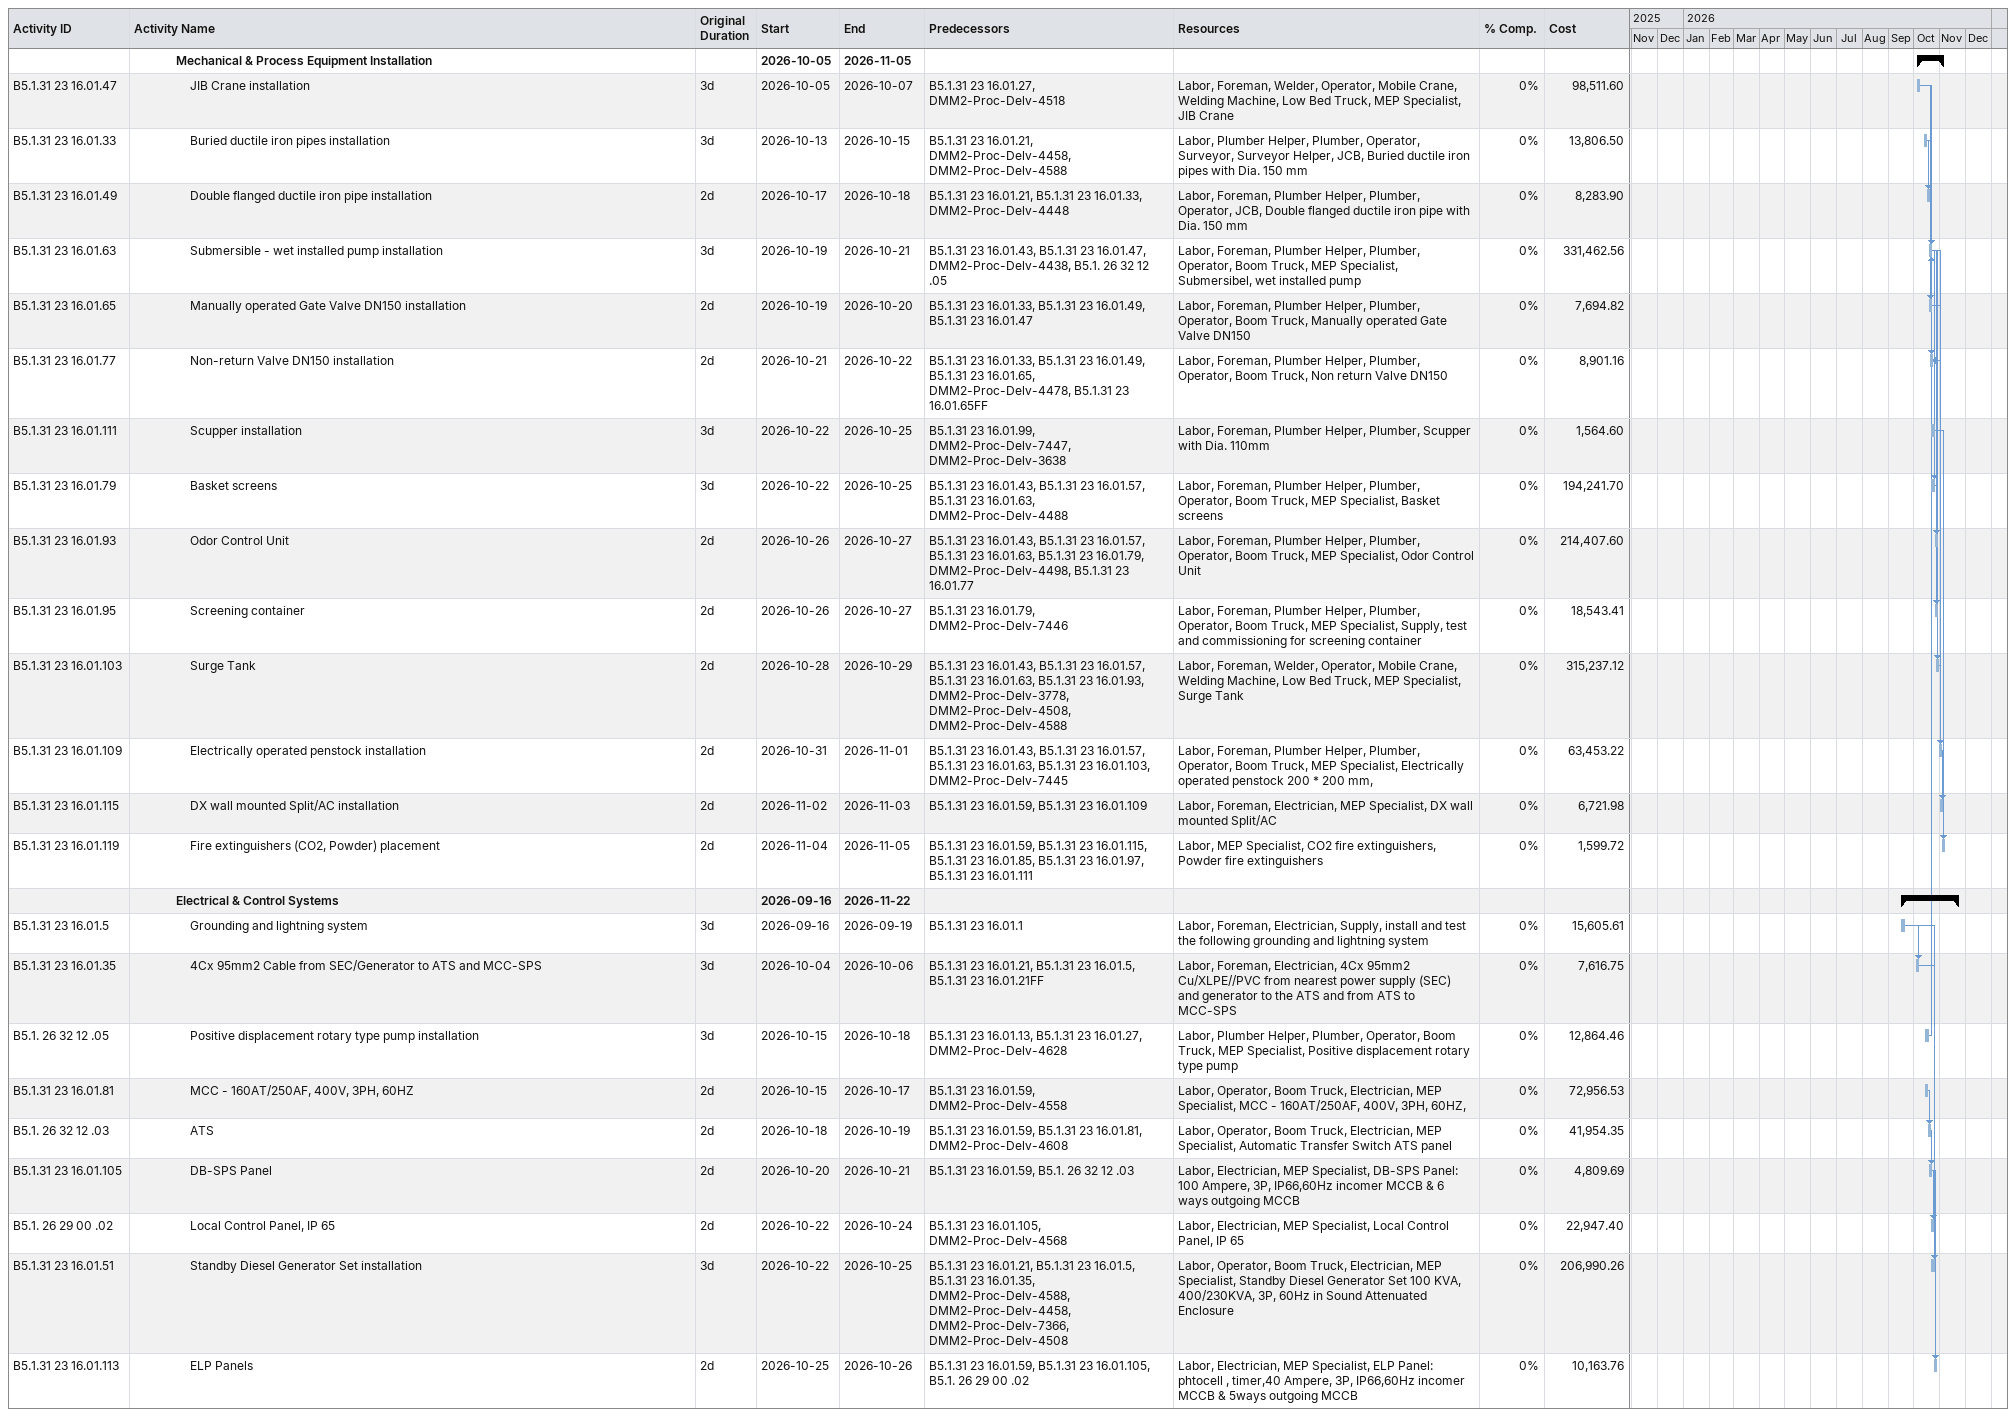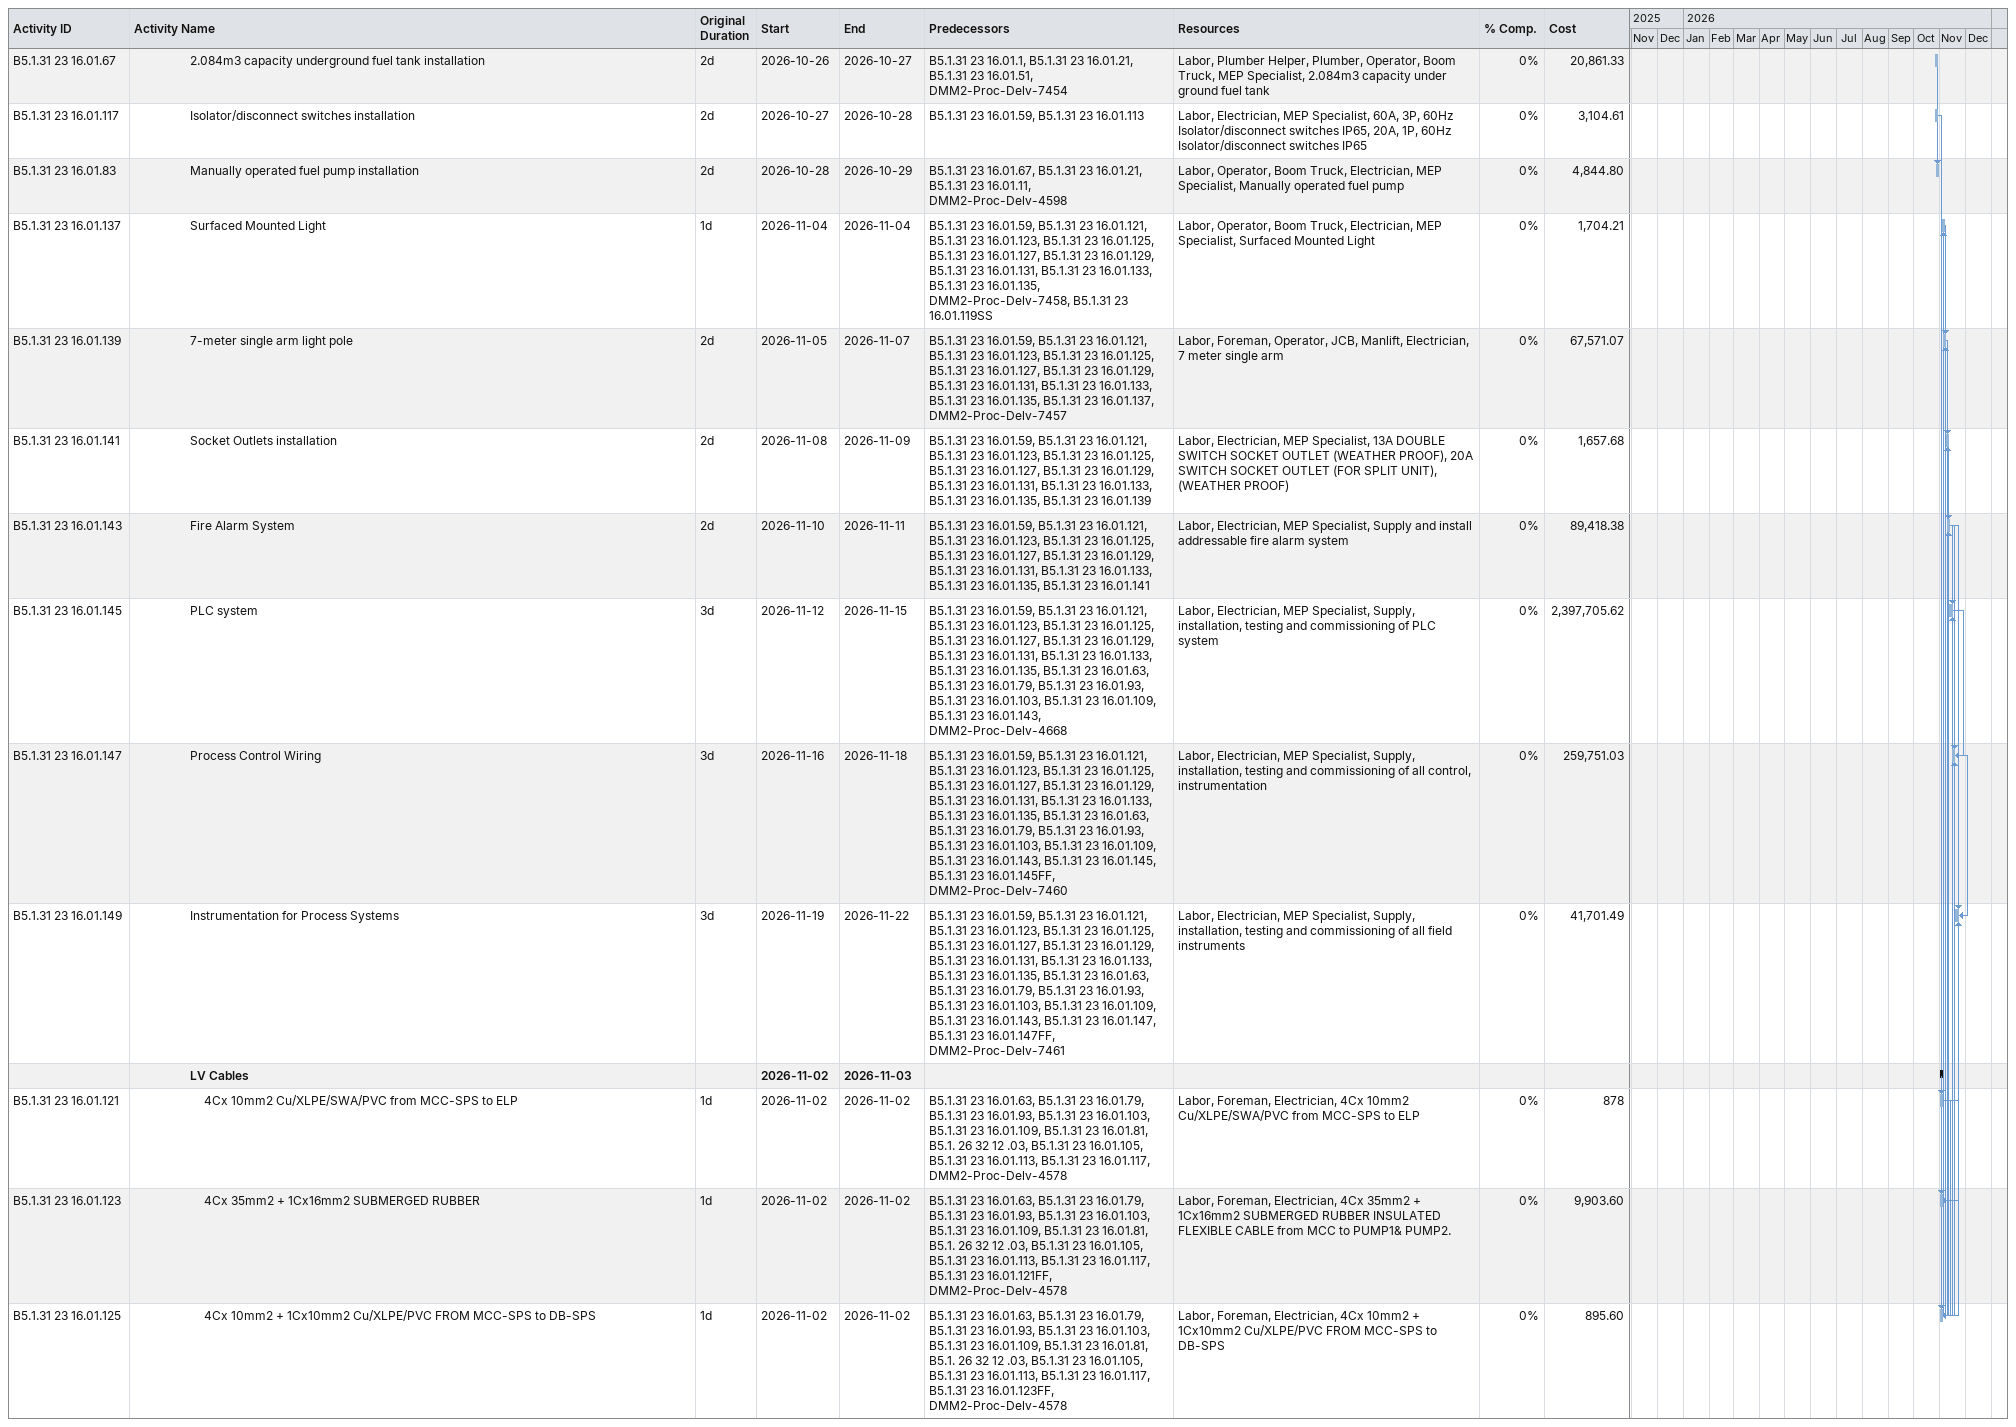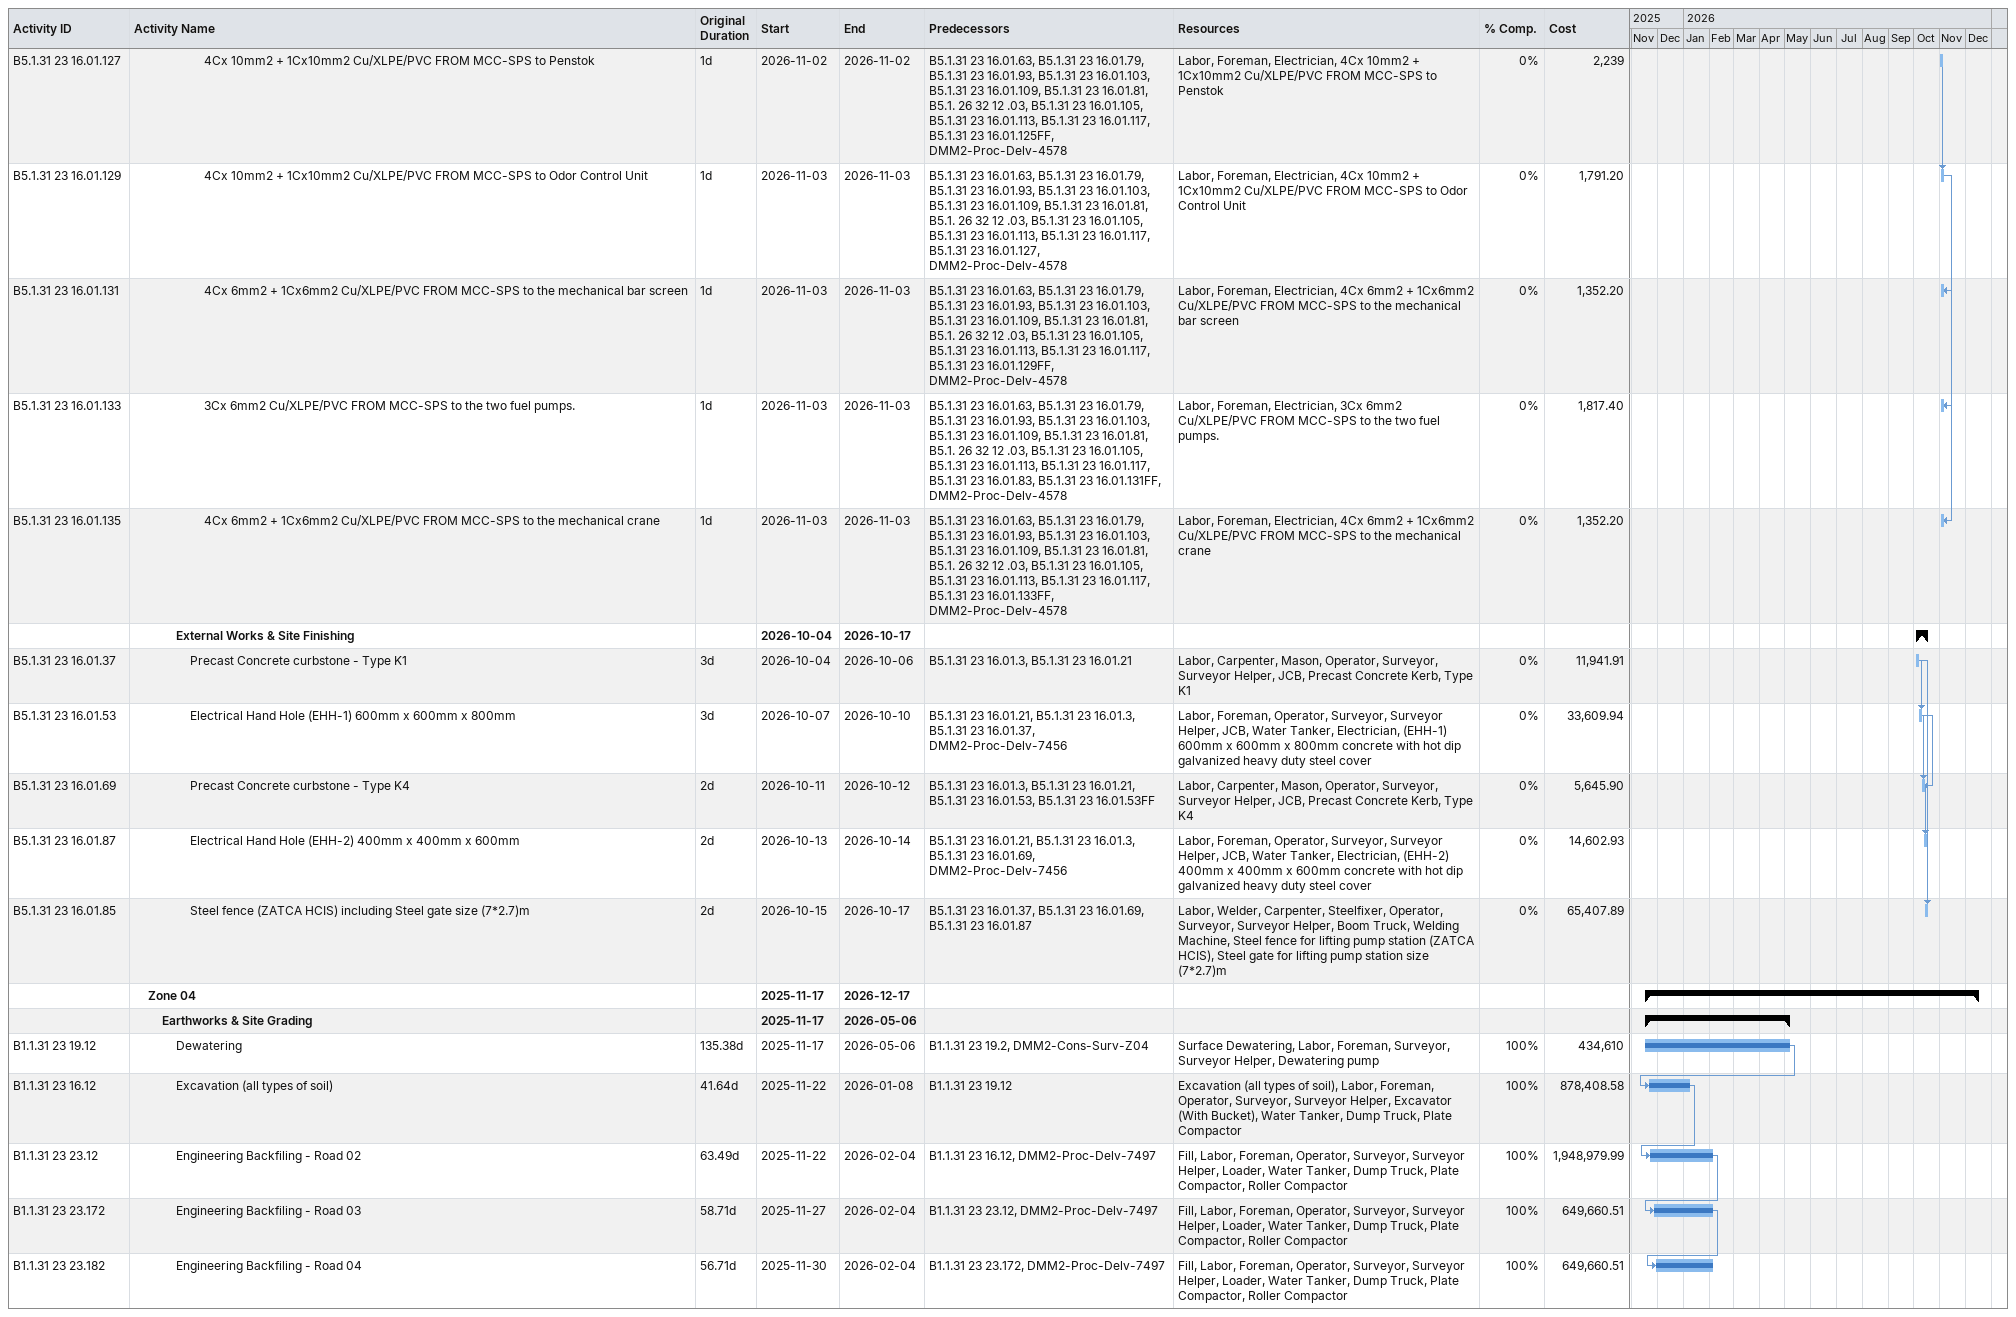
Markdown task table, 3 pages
| ID | Level | Task | Original duration | Start | Finish | Predecessors | Resources | % complete | Cost |
|---|---|---|---|---|---|---|---|---|---|
|  | 4 | **Mechanical & Process Equipment Installation** |  | 2026-10-05 | 2026-11-05 |  |  |  |  |
| B5.1.31 23 16.01.47 | 5 | JIB Crane installation | 3d | 2026-10-05 | 2026-10-07 | B5.1.31 23 16.01.27, DMM2-Proc-Delv-4518 | Labor, Foreman, Welder, Operator, Mobile Crane, Welding Machine, Low Bed Truck, MEP Specialist, JIB Crane | 0 | 98511.60 |
| B5.1.31 23 16.01.33 | 5 | Buried ductile iron pipes installation | 3d | 2026-10-13 | 2026-10-15 | B5.1.31 23 16.01.21, DMM2-Proc-Delv-4458, DMM2-Proc-Delv-4588 | Labor, Plumber Helper, Plumber, Operator, Surveyor, Surveyor Helper, JCB, Buried ductile iron pipes with Dia. 150 mm | 0 | 13806.50 |
| B5.1.31 23 16.01.49 | 5 | Double flanged ductile iron pipe installation | 2d | 2026-10-17 | 2026-10-18 | B5.1.31 23 16.01.21, B5.1.31 23 16.01.33, DMM2-Proc-Delv-4448 | Labor, Foreman, Plumber Helper, Plumber, Operator, JCB, Double flanged ductile iron pipe with Dia. 150 mm | 0 | 8283.90 |
| B5.1.31 23 16.01.63 | 5 | Submersible - wet installed pump installation | 3d | 2026-10-19 | 2026-10-21 | B5.1.31 23 16.01.43, B5.1.31 23 16.01.47, DMM2-Proc-Delv-4438, B5.1. 26 32 12 .05 | Labor, Foreman, Plumber Helper, Plumber, Operator, Boom Truck, MEP Specialist, Submersibel, wet installed pump | 0 | 331462.56 |
| B5.1.31 23 16.01.65 | 5 | Manually operated Gate Valve DN150 installation | 2d | 2026-10-19 | 2026-10-20 | B5.1.31 23 16.01.33, B5.1.31 23 16.01.49, B5.1.31 23 16.01.47 | Labor, Foreman, Plumber Helper, Plumber, Operator, Boom Truck, Manually operated Gate Valve DN150 | 0 | 7694.82 |
| B5.1.31 23 16.01.77 | 5 | Non-return Valve DN150 installation | 2d | 2026-10-21 | 2026-10-22 | B5.1.31 23 16.01.33, B5.1.31 23 16.01.49, B5.1.31 23 16.01.65, DMM2-Proc-Delv-4478, B5.1.31 23 16.01.65FF | Labor, Foreman, Plumber Helper, Plumber, Operator, Boom Truck, Non return Valve DN150 | 0 | 8901.16 |
| B5.1.31 23 16.01.111 | 5 | Scupper installation | 3d | 2026-10-22 | 2026-10-25 | B5.1.31 23 16.01.99, DMM2-Proc-Delv-7447, DMM2-Proc-Delv-3638 | Labor, Foreman, Plumber Helper, Plumber, Scupper with Dia. 110mm | 0 | 1564.60 |
| B5.1.31 23 16.01.79 | 5 | Basket screens | 3d | 2026-10-22 | 2026-10-25 | B5.1.31 23 16.01.43, B5.1.31 23 16.01.57, B5.1.31 23 16.01.63, DMM2-Proc-Delv-4488 | Labor, Foreman, Plumber Helper, Plumber, Operator, Boom Truck, MEP Specialist, Basket screens | 0 | 194241.70 |
| B5.1.31 23 16.01.93 | 5 | Odor Control Unit | 2d | 2026-10-26 | 2026-10-27 | B5.1.31 23 16.01.43, B5.1.31 23 16.01.57, B5.1.31 23 16.01.63, B5.1.31 23 16.01.79, DMM2-Proc-Delv-4498, B5.1.31 23 16.01.77 | Labor, Foreman, Plumber Helper, Plumber, Operator, Boom Truck, MEP Specialist, Odor Control Unit | 0 | 214407.60 |
| B5.1.31 23 16.01.95 | 5 | Screening container | 2d | 2026-10-26 | 2026-10-27 | B5.1.31 23 16.01.79, DMM2-Proc-Delv-7446 | Labor, Foreman, Plumber Helper, Plumber, Operator, Boom Truck, MEP Specialist, Supply, test and commissioning for screening container | 0 | 18543.41 |
| B5.1.31 23 16.01.103 | 5 | Surge Tank | 2d | 2026-10-28 | 2026-10-29 | B5.1.31 23 16.01.43, B5.1.31 23 16.01.57, B5.1.31 23 16.01.63, B5.1.31 23 16.01.93, DMM2-Proc-Delv-3778, DMM2-Proc-Delv-4508, DMM2-Proc-Delv-4588 | Labor, Foreman, Welder, Operator, Mobile Crane, Welding Machine, Low Bed Truck, MEP Specialist, Surge Tank | 0 | 315237.12 |
| B5.1.31 23 16.01.109 | 5 | Electrically operated penstock installation | 2d | 2026-10-31 | 2026-11-01 | B5.1.31 23 16.01.43, B5.1.31 23 16.01.57, B5.1.31 23 16.01.63, B5.1.31 23 16.01.103, DMM2-Proc-Delv-7445 | Labor, Foreman, Plumber Helper, Plumber, Operator, Boom Truck, MEP Specialist, Electrically operated penstock 200 * 200 mm, | 0 | 63453.22 |
| B5.1.31 23 16.01.115 | 5 | DX wall mounted Split/AC installation | 2d | 2026-11-02 | 2026-11-03 | B5.1.31 23 16.01.59, B5.1.31 23 16.01.109 | Labor, Foreman, Electrician, MEP Specialist, DX wall mounted Split/AC | 0 | 6721.98 |
| B5.1.31 23 16.01.119 | 5 | Fire extinguishers (CO2, Powder) placement | 2d | 2026-11-04 | 2026-11-05 | B5.1.31 23 16.01.59, B5.1.31 23 16.01.115, B5.1.31 23 16.01.85, B5.1.31 23 16.01.97, B5.1.31 23 16.01.111 | Labor, MEP Specialist, CO2 fire extinguishers, Powder fire extinguishers | 0 | 1599.72 |
|  | 4 | **Electrical & Control Systems** |  | 2026-09-16 | 2026-11-22 |  |  |  |  |
| B5.1.31 23 16.01.5 | 5 | Grounding and lightning system | 3d | 2026-09-16 | 2026-09-19 | B5.1.31 23 16.01.1 | Labor, Foreman, Electrician, Supply, install and test the following grounding and lightning system | 0 | 15605.61 |
| B5.1.31 23 16.01.35 | 5 | 4Cx 95mm2 Cable from SEC/Generator to ATS and MCC-SPS | 3d | 2026-10-04 | 2026-10-06 | B5.1.31 23 16.01.21, B5.1.31 23 16.01.5, B5.1.31 23 16.01.21FF | Labor, Foreman, Electrician, 4Cx 95mm2 Cu/XLPE//PVC from nearest power supply (SEC) and generator to the ATS and from ATS to MCC-SPS | 0 | 7616.75 |
| B5.1. 26 32 12 .05 | 5 | Positive displacement rotary type pump installation | 3d | 2026-10-15 | 2026-10-18 | B5.1.31 23 16.01.13, B5.1.31 23 16.01.27, DMM2-Proc-Delv-4628 | Labor, Plumber Helper, Plumber, Operator, Boom Truck, MEP Specialist, Positive displacement rotary type pump | 0 | 12864.46 |
| B5.1.31 23 16.01.81 | 5 | MCC - 160AT/250AF, 400V, 3PH, 60HZ | 2d | 2026-10-15 | 2026-10-17 | B5.1.31 23 16.01.59, DMM2-Proc-Delv-4558 | Labor, Operator, Boom Truck, Electrician, MEP Specialist, MCC - 160AT/250AF, 400V, 3PH, 60HZ, | 0 | 72956.53 |
| B5.1. 26 32 12 .03 | 5 | ATS | 2d | 2026-10-18 | 2026-10-19 | B5.1.31 23 16.01.59, B5.1.31 23 16.01.81, DMM2-Proc-Delv-4608 | Labor, Operator, Boom Truck, Electrician, MEP Specialist, Automatic Transfer Switch ATS panel | 0 | 41954.35 |
| B5.1.31 23 16.01.105 | 5 | DB-SPS Panel | 2d | 2026-10-20 | 2026-10-21 | B5.1.31 23 16.01.59, B5.1. 26 32 12 .03 | Labor, Electrician, MEP Specialist, DB-SPS Panel: 100 Ampere, 3P, IP66,60Hz incomer MCCB & 6 ways outgoing MCCB | 0 | 4809.69 |
| B5.1. 26 29 00 .02 | 5 | Local Control Panel, IP 65 | 2d | 2026-10-22 | 2026-10-24 | B5.1.31 23 16.01.105, DMM2-Proc-Delv-4568 | Labor, Electrician, MEP Specialist, Local Control Panel, IP 65 | 0 | 22947.40 |
| B5.1.31 23 16.01.51 | 5 | Standby Diesel Generator Set installation | 3d | 2026-10-22 | 2026-10-25 | B5.1.31 23 16.01.21, B5.1.31 23 16.01.5, B5.1.31 23 16.01.35, DMM2-Proc-Delv-4588, DMM2-Proc-Delv-4458, DMM2-Proc-Delv-7366, DMM2-Proc-Delv-4508 | Labor, Operator, Boom Truck, Electrician, MEP Specialist, Standby Diesel Generator Set 100 KVA, 400/230KVA, 3P, 60Hz in Sound Attenuated Enclosure | 0 | 206990.26 |
| B5.1.31 23 16.01.113 | 5 | ELP Panels | 2d | 2026-10-25 | 2026-10-26 | B5.1.31 23 16.01.59, B5.1.31 23 16.01.105, B5.1. 26 29 00 .02 | Labor, Electrician, MEP Specialist, ELP Panel: phtocell , timer,40 Ampere, 3P, IP66,60Hz incomer MCCB & 5ways outgoing MCCB | 0 | 10163.76 |
| B5.1.31 23 16.01.67 | 5 | 2.084m3 capacity underground fuel tank installation | 2d | 2026-10-26 | 2026-10-27 | B5.1.31 23 16.01.1, B5.1.31 23 16.01.21, B5.1.31 23 16.01.51, DMM2-Proc-Delv-7454 | Labor, Plumber Helper, Plumber, Operator, Boom Truck, MEP Specialist, 2.084m3 capacity under ground fuel tank | 0 | 20861.33 |
| B5.1.31 23 16.01.117 | 5 | Isolator/disconnect switches installation | 2d | 2026-10-27 | 2026-10-28 | B5.1.31 23 16.01.59, B5.1.31 23 16.01.113 | Labor, Electrician, MEP Specialist, 60A, 3P, 60Hz Isolator/disconnect switches IP65, 20A, 1P, 60Hz Isolator/disconnect switches IP65 | 0 | 3104.61 |
| B5.1.31 23 16.01.83 | 5 | Manually operated fuel pump installation | 2d | 2026-10-28 | 2026-10-29 | B5.1.31 23 16.01.67, B5.1.31 23 16.01.21, B5.1.31 23 16.01.11, DMM2-Proc-Delv-4598 | Labor, Operator, Boom Truck, Electrician, MEP Specialist, Manually operated fuel pump | 0 | 4844.80 |
| B5.1.31 23 16.01.137 | 5 | Surfaced Mounted Light | 1d | 2026-11-04 | 2026-11-04 | B5.1.31 23 16.01.59, B5.1.31 23 16.01.121, B5.1.31 23 16.01.123, B5.1.31 23 16.01.125, B5.1.31 23 16.01.127, B5.1.31 23 16.01.129, B5.1.31 23 16.01.131, B5.1.31 23 16.01.133, B5.1.31 23 16.01.135, DMM2-Proc-Delv-7458, B5.1.31 23 16.01.119SS | Labor, Operator, Boom Truck, Electrician, MEP Specialist, Surfaced Mounted Light | 0 | 1704.21 |
| B5.1.31 23 16.01.139 | 5 | 7-meter single arm light pole | 2d | 2026-11-05 | 2026-11-07 | B5.1.31 23 16.01.59, B5.1.31 23 16.01.121, B5.1.31 23 16.01.123, B5.1.31 23 16.01.125, B5.1.31 23 16.01.127, B5.1.31 23 16.01.129, B5.1.31 23 16.01.131, B5.1.31 23 16.01.133, B5.1.31 23 16.01.135, B5.1.31 23 16.01.137, DMM2-Proc-Delv-7457 | Labor, Foreman, Operator, JCB, Manlift, Electrician, 7 meter single arm | 0 | 67571.07 |
| B5.1.31 23 16.01.141 | 5 | Socket Outlets installation | 2d | 2026-11-08 | 2026-11-09 | B5.1.31 23 16.01.59, B5.1.31 23 16.01.121, B5.1.31 23 16.01.123, B5.1.31 23 16.01.125, B5.1.31 23 16.01.127, B5.1.31 23 16.01.129, B5.1.31 23 16.01.131, B5.1.31 23 16.01.133, B5.1.31 23 16.01.135, B5.1.31 23 16.01.139 | Labor, Electrician, MEP Specialist, 13A DOUBLE SWITCH SOCKET OUTLET (WEATHER PROOF), 20A SWITCH SOCKET OUTLET (FOR SPLIT UNIT), (WEATHER PROOF) | 0 | 1657.68 |
| B5.1.31 23 16.01.143 | 5 | Fire Alarm System | 2d | 2026-11-10 | 2026-11-11 | B5.1.31 23 16.01.59, B5.1.31 23 16.01.121, B5.1.31 23 16.01.123, B5.1.31 23 16.01.125, B5.1.31 23 16.01.127, B5.1.31 23 16.01.129, B5.1.31 23 16.01.131, B5.1.31 23 16.01.133, B5.1.31 23 16.01.135, B5.1.31 23 16.01.141 | Labor, Electrician, MEP Specialist, Supply and install addressable fire alarm system | 0 | 89418.38 |
| B5.1.31 23 16.01.145 | 5 | PLC system | 3d | 2026-11-12 | 2026-11-15 | B5.1.31 23 16.01.59, B5.1.31 23 16.01.121, B5.1.31 23 16.01.123, B5.1.31 23 16.01.125, B5.1.31 23 16.01.127, B5.1.31 23 16.01.129, B5.1.31 23 16.01.131, B5.1.31 23 16.01.133, B5.1.31 23 16.01.135, B5.1.31 23 16.01.63, B5.1.31 23 16.01.79, B5.1.31 23 16.01.93, B5.1.31 23 16.01.103, B5.1.31 23 16.01.109, B5.1.31 23 16.01.143, DMM2-Proc-Delv-4668 | Labor, Electrician, MEP Specialist, Supply, installation, testing and commissioning of PLC system | 0 | 2397705.62 |
| B5.1.31 23 16.01.147 | 5 | Process Control Wiring | 3d | 2026-11-16 | 2026-11-18 | B5.1.31 23 16.01.59, B5.1.31 23 16.01.121, B5.1.31 23 16.01.123, B5.1.31 23 16.01.125, B5.1.31 23 16.01.127, B5.1.31 23 16.01.129, B5.1.31 23 16.01.131, B5.1.31 23 16.01.133, B5.1.31 23 16.01.135, B5.1.31 23 16.01.63, B5.1.31 23 16.01.79, B5.1.31 23 16.01.93, B5.1.31 23 16.01.103, B5.1.31 23 16.01.109, B5.1.31 23 16.01.143, B5.1.31 23 16.01.145, B5.1.31 23 16.01.145FF, DMM2-Proc-Delv-7460 | Labor, Electrician, MEP Specialist, Supply, installation, testing and commissioning of all control, instrumentation | 0 | 259751.03 |
| B5.1.31 23 16.01.149 | 5 | Instrumentation for Process Systems | 3d | 2026-11-19 | 2026-11-22 | B5.1.31 23 16.01.59, B5.1.31 23 16.01.121, B5.1.31 23 16.01.123, B5.1.31 23 16.01.125, B5.1.31 23 16.01.127, B5.1.31 23 16.01.129, B5.1.31 23 16.01.131, B5.1.31 23 16.01.133, B5.1.31 23 16.01.135, B5.1.31 23 16.01.63, B5.1.31 23 16.01.79, B5.1.31 23 16.01.93, B5.1.31 23 16.01.103, B5.1.31 23 16.01.109, B5.1.31 23 16.01.143, B5.1.31 23 16.01.147, B5.1.31 23 16.01.147FF, DMM2-Proc-Delv-7461 | Labor, Electrician, MEP Specialist, Supply, installation, testing and commissioning of all field instruments | 0 | 41701.49 |
|  | 5 | **LV Cables** |  | 2026-11-02 | 2026-11-03 |  |  |  |  |
| B5.1.31 23 16.01.121 | 6 | 4Cx 10mm2 Cu/XLPE/SWA/PVC from MCC-SPS to ELP | 1d | 2026-11-02 | 2026-11-02 | B5.1.31 23 16.01.63, B5.1.31 23 16.01.79, B5.1.31 23 16.01.93, B5.1.31 23 16.01.103, B5.1.31 23 16.01.109, B5.1.31 23 16.01.81, B5.1. 26 32 12 .03, B5.1.31 23 16.01.105, B5.1.31 23 16.01.113, B5.1.31 23 16.01.117, DMM2-Proc-Delv-4578 | Labor, Foreman, Electrician, 4Cx 10mm2 Cu/XLPE/SWA/PVC from MCC-SPS to ELP | 0 | 878 |
| B5.1.31 23 16.01.123 | 6 | 4Cx 35mm2 + 1Cx16mm2 SUBMERGED RUBBER | 1d | 2026-11-02 | 2026-11-02 | B5.1.31 23 16.01.63, B5.1.31 23 16.01.79, B5.1.31 23 16.01.93, B5.1.31 23 16.01.103, B5.1.31 23 16.01.109, B5.1.31 23 16.01.81, B5.1. 26 32 12 .03, B5.1.31 23 16.01.105, B5.1.31 23 16.01.113, B5.1.31 23 16.01.117, B5.1.31 23 16.01.121FF, DMM2-Proc-Delv-4578 | Labor, Foreman, Electrician, 4Cx 35mm2 + 1Cx16mm2 SUBMERGED RUBBER INSULATED FLEXIBLE CABLE from MCC to PUMP1& PUMP2. | 0 | 9903.60 |
| B5.1.31 23 16.01.125 | 6 | 4Cx 10mm2 + 1Cx10mm2 Cu/XLPE/PVC FROM MCC-SPS to DB-SPS | 1d | 2026-11-02 | 2026-11-02 | B5.1.31 23 16.01.63, B5.1.31 23 16.01.79, B5.1.31 23 16.01.93, B5.1.31 23 16.01.103, B5.1.31 23 16.01.109, B5.1.31 23 16.01.81, B5.1. 26 32 12 .03, B5.1.31 23 16.01.105, B5.1.31 23 16.01.113, B5.1.31 23 16.01.117, B5.1.31 23 16.01.123FF, DMM2-Proc-Delv-4578 | Labor, Foreman, Electrician, 4Cx 10mm2 + 1Cx10mm2 Cu/XLPE/PVC FROM MCC-SPS to DB-SPS | 0 | 895.60 |
| B5.1.31 23 16.01.127 | 6 | 4Cx 10mm2 + 1Cx10mm2 Cu/XLPE/PVC FROM MCC-SPS to Penstok | 1d | 2026-11-02 | 2026-11-02 | B5.1.31 23 16.01.63, B5.1.31 23 16.01.79, B5.1.31 23 16.01.93, B5.1.31 23 16.01.103, B5.1.31 23 16.01.109, B5.1.31 23 16.01.81, B5.1. 26 32 12 .03, B5.1.31 23 16.01.105, B5.1.31 23 16.01.113, B5.1.31 23 16.01.117, B5.1.31 23 16.01.125FF, DMM2-Proc-Delv-4578 | Labor, Foreman, Electrician, 4Cx 10mm2 + 1Cx10mm2 Cu/XLPE/PVC FROM MCC-SPS to Penstok | 0 | 2239 |
| B5.1.31 23 16.01.129 | 6 | 4Cx 10mm2 + 1Cx10mm2 Cu/XLPE/PVC FROM MCC-SPS to Odor Control Unit | 1d | 2026-11-03 | 2026-11-03 | B5.1.31 23 16.01.63, B5.1.31 23 16.01.79, B5.1.31 23 16.01.93, B5.1.31 23 16.01.103, B5.1.31 23 16.01.109, B5.1.31 23 16.01.81, B5.1. 26 32 12 .03, B5.1.31 23 16.01.105, B5.1.31 23 16.01.113, B5.1.31 23 16.01.117, B5.1.31 23 16.01.127, DMM2-Proc-Delv-4578 | Labor, Foreman, Electrician, 4Cx 10mm2 + 1Cx10mm2 Cu/XLPE/PVC FROM MCC-SPS to Odor Control Unit | 0 | 1791.20 |
| B5.1.31 23 16.01.131 | 6 | 4Cx 6mm2 + 1Cx6mm2 Cu/XLPE/PVC FROM MCC-SPS to the mechanical bar screen | 1d | 2026-11-03 | 2026-11-03 | B5.1.31 23 16.01.63, B5.1.31 23 16.01.79, B5.1.31 23 16.01.93, B5.1.31 23 16.01.103, B5.1.31 23 16.01.109, B5.1.31 23 16.01.81, B5.1. 26 32 12 .03, B5.1.31 23 16.01.105, B5.1.31 23 16.01.113, B5.1.31 23 16.01.117, B5.1.31 23 16.01.129FF, DMM2-Proc-Delv-4578 | Labor, Foreman, Electrician, 4Cx 6mm2 + 1Cx6mm2 Cu/XLPE/PVC FROM MCC-SPS to the mechanical bar screen | 0 | 1352.20 |
| B5.1.31 23 16.01.133 | 6 | 3Cx 6mm2 Cu/XLPE/PVC FROM MCC-SPS to the two fuel pumps. | 1d | 2026-11-03 | 2026-11-03 | B5.1.31 23 16.01.63, B5.1.31 23 16.01.79, B5.1.31 23 16.01.93, B5.1.31 23 16.01.103, B5.1.31 23 16.01.109, B5.1.31 23 16.01.81, B5.1. 26 32 12 .03, B5.1.31 23 16.01.105, B5.1.31 23 16.01.113, B5.1.31 23 16.01.117, B5.1.31 23 16.01.83, B5.1.31 23 16.01.131FF, DMM2-Proc-Delv-4578 | Labor, Foreman, Electrician, 3Cx 6mm2 Cu/XLPE/PVC FROM MCC-SPS to the two fuel pumps. | 0 | 1817.40 |
| B5.1.31 23 16.01.135 | 6 | 4Cx 6mm2 + 1Cx6mm2 Cu/XLPE/PVC FROM MCC-SPS to the mechanical crane | 1d | 2026-11-03 | 2026-11-03 | B5.1.31 23 16.01.63, B5.1.31 23 16.01.79, B5.1.31 23 16.01.93, B5.1.31 23 16.01.103, B5.1.31 23 16.01.109, B5.1.31 23 16.01.81, B5.1. 26 32 12 .03, B5.1.31 23 16.01.105, B5.1.31 23 16.01.113, B5.1.31 23 16.01.117, B5.1.31 23 16.01.133FF, DMM2-Proc-Delv-4578 | Labor, Foreman, Electrician, 4Cx 6mm2 + 1Cx6mm2 Cu/XLPE/PVC FROM MCC-SPS to the mechanical crane | 0 | 1352.20 |
|  | 4 | **External Works & Site Finishing** |  | 2026-10-04 | 2026-10-17 |  |  |  |  |
| B5.1.31 23 16.01.37 | 5 | Precast Concrete curbstone - Type K1 | 3d | 2026-10-04 | 2026-10-06 | B5.1.31 23 16.01.3, B5.1.31 23 16.01.21 | Labor, Carpenter, Mason, Operator, Surveyor, Surveyor Helper, JCB, Precast Concrete Kerb, Type K1 | 0 | 11941.91 |
| B5.1.31 23 16.01.53 | 5 | Electrical Hand Hole (EHH-1) 600mm x 600mm x 800mm | 3d | 2026-10-07 | 2026-10-10 | B5.1.31 23 16.01.21, B5.1.31 23 16.01.3, B5.1.31 23 16.01.37, DMM2-Proc-Delv-7456 | Labor, Foreman, Operator, Surveyor, Surveyor Helper, JCB, Water Tanker, Electrician, (EHH-1) 600mm x 600mm x 800mm concrete with hot dip galvanized heavy duty steel cover | 0 | 33609.94 |
| B5.1.31 23 16.01.69 | 5 | Precast Concrete curbstone - Type K4 | 2d | 2026-10-11 | 2026-10-12 | B5.1.31 23 16.01.3, B5.1.31 23 16.01.21, B5.1.31 23 16.01.53, B5.1.31 23 16.01.53FF | Labor, Carpenter, Mason, Operator, Surveyor, Surveyor Helper, JCB, Precast Concrete Kerb, Type K4 | 0 | 5645.90 |
| B5.1.31 23 16.01.87 | 5 | Electrical Hand Hole (EHH-2) 400mm x 400mm x 600mm | 2d | 2026-10-13 | 2026-10-14 | B5.1.31 23 16.01.21, B5.1.31 23 16.01.3, B5.1.31 23 16.01.69, DMM2-Proc-Delv-7456 | Labor, Foreman, Operator, Surveyor, Surveyor Helper, JCB, Water Tanker, Electrician, (EHH-2) 400mm x 400mm x 600mm concrete with hot dip galvanized heavy duty steel cover | 0 | 14602.93 |
| B5.1.31 23 16.01.85 | 5 | Steel fence (ZATCA HCIS) including Steel gate size (7*2.7)m | 2d | 2026-10-15 | 2026-10-17 | B5.1.31 23 16.01.37, B5.1.31 23 16.01.69, B5.1.31 23 16.01.87 | Labor, Welder, Carpenter, Steelfixer, Operator, Surveyor, Surveyor Helper, Boom Truck, Welding Machine, Steel fence for lifting pump station (ZATCA HCIS), Steel gate for lifting pump station size (7*2.7)m | 0 | 65407.89 |
|  | 2 | **Zone 04** |  | 2025-11-17 | 2026-12-17 |  |  |  |  |
|  | 3 | **Earthworks & Site Grading** |  | 2025-11-17 | 2026-05-06 |  |  |  |  |
| B1.1.31 23 19.12 | 4 | Dewatering | 135.38d | 2025-11-17 | 2026-05-06 | B1.1.31 23 19.2, DMM2-Cons-Surv-Z04 | Surface Dewatering, Labor, Foreman, Surveyor, Surveyor Helper, Dewatering pump | 100 | 434610 |
| B1.1.31 23 16.12 | 4 | Excavation (all types of soil) | 41.64d | 2025-11-22 | 2026-01-08 | B1.1.31 23 19.12 | Excavation (all types of soil), Labor, Foreman, Operator, Surveyor, Surveyor Helper, Excavator (With Bucket), Water Tanker, Dump Truck, Plate Compactor | 100 | 878408.58 |
| B1.1.31 23 23.12 | 4 | Engineering Backfiling - Road 02 | 63.49d | 2025-11-22 | 2026-02-04 | B1.1.31 23 16.12, DMM2-Proc-Delv-7497 | Fill, Labor, Foreman, Operator, Surveyor, Surveyor Helper, Loader, Water Tanker, Dump Truck, Plate Compactor, Roller Compactor | 100 | 1948979.99 |
| B1.1.31 23 23.172 | 4 | Engineering Backfiling - Road 03 | 58.71d | 2025-11-27 | 2026-02-04 | B1.1.31 23 23.12, DMM2-Proc-Delv-7497 | Fill, Labor, Foreman, Operator, Surveyor, Surveyor Helper, Loader, Water Tanker, Dump Truck, Plate Compactor, Roller Compactor | 100 | 649660.51 |
| B1.1.31 23 23.182 | 4 | Engineering Backfiling - Road 04 | 56.71d | 2025-11-30 | 2026-02-04 | B1.1.31 23 23.172, DMM2-Proc-Delv-7497 | Fill, Labor, Foreman, Operator, Surveyor, Surveyor Helper, Loader, Water Tanker, Dump Truck, Plate Compactor, Roller Compactor | 100 | 649660.51 |
